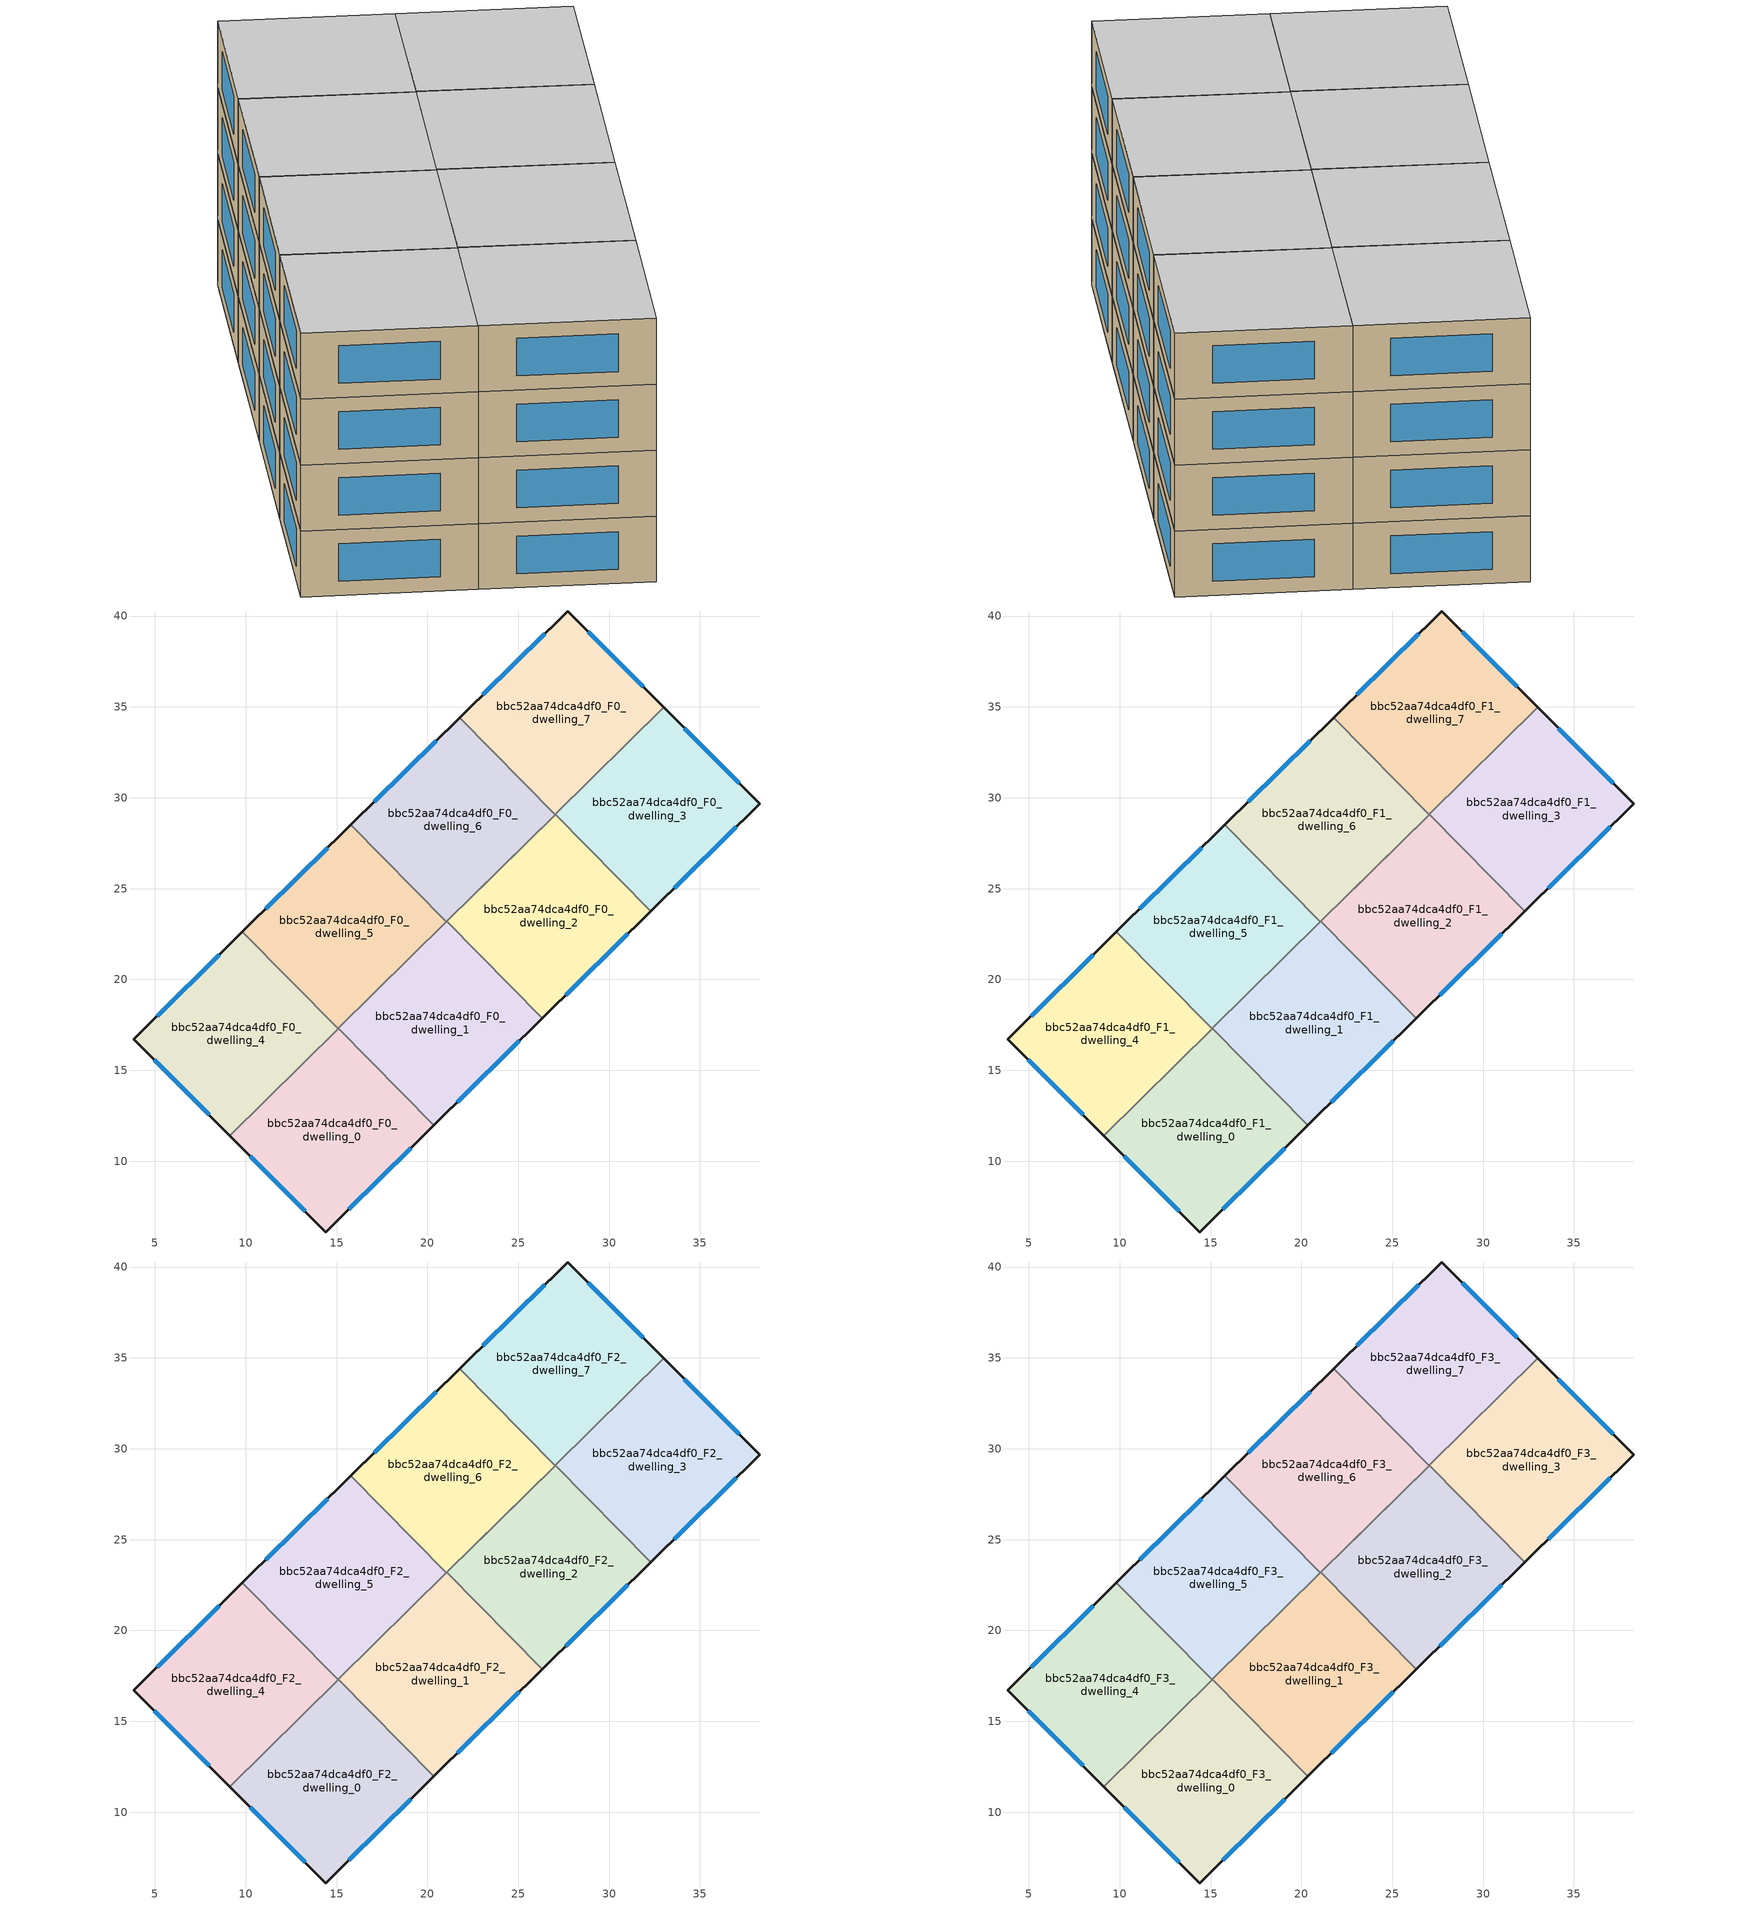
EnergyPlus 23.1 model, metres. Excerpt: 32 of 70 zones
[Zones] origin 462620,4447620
bbc52aa74dca4df0_F0_dwelling_0
 floor ground (EU_floor_Construction): 15.11,17.31 20.36,11.99 14.4,6.1 9.12,11.41 z0
 wall outside (EU_wall_Construction): 9.12,11.41 14.4,6.1 20.36,11.99 z0:3
 wall to bbc52aa74dca4df0_F0_dwelling_1 (EU_wall_Construction): 20.36,11.99 15.11,17.31 z0:3
 wall to bbc52aa74dca4df0_F0_dwelling_4 (EU_wall_Construction): 15.08,17.29 9.12,11.41 z0:3
 wall to bbc52aa74dca4df0_F0_dwelling_5 (EU_wall_Construction): 15.11,17.31 15.08,17.29 z0:3
 window (EU_Window_Construction): 15.68,7.36 19.09,10.73 / 10.26,10.27 13.27,7.24 z0.64:2.36
bbc52aa74dca4df0_F0_dwelling_1
 floor ground (EU_floor_Construction): 21.08,23.21 26.33,17.88 20.36,11.99 15.11,17.31 z0
 wall outside (EU_wall_Construction): 20.36,11.99 26.33,17.88 z0:3
 wall to bbc52aa74dca4df0_F0_dwelling_2 (EU_wall_Construction): 26.33,17.88 21.08,23.21 z0:3
 wall to bbc52aa74dca4df0_F0_dwelling_5 (EU_wall_Construction): 21.05,23.18 15.11,17.31 z0:3
 wall to bbc52aa74dca4df0_F0_dwelling_6 (EU_wall_Construction): 21.08,23.21 21.05,23.18 z0:3
 window (EU_Window_Construction): 21.64,13.25 25.06,16.61 z0.64:2.36
bbc52aa74dca4df0_F0_dwelling_2
 floor ground (EU_floor_Construction): 27.05,29.1 32.31,23.77 26.33,17.88 21.08,23.21 z0
 wall outside (EU_wall_Construction): 26.33,17.88 32.31,23.77 z0:3
 wall to bbc52aa74dca4df0_F0_dwelling_3 (EU_wall_Construction): 32.31,23.77 27.05,29.1 z0:3
 wall to bbc52aa74dca4df0_F0_dwelling_6 (EU_wall_Construction): 27.03,29.07 21.08,23.21 z0:3
 wall to bbc52aa74dca4df0_F0_dwelling_7 (EU_wall_Construction): 27.05,29.1 27.03,29.07 z0:3
 window (EU_Window_Construction): 27.61,19.14 31.03,22.51 z0.64:2.36
bbc52aa74dca4df0_F0_dwelling_3
 floor ground (EU_floor_Construction): 33.01,34.98 38.29,29.67 32.31,23.77 27.05,29.1 z0
 wall outside (EU_wall_Construction): 32.31,23.77 38.29,29.67 33.01,34.98 z0:3
 wall to bbc52aa74dca4df0_F0_dwelling_7 (EU_wall_Construction): 33.01,34.98 27.05,29.1 z0:3
 window (EU_Window_Construction): 37.16,30.81 34.14,33.84 / 33.59,25.03 37.01,28.41 z0.64:2.36
bbc52aa74dca4df0_F0_dwelling_4
 floor ground (EU_floor_Construction): 9.83,22.62 15.08,17.29 9.12,11.41 3.84,16.72 z0
 wall outside (EU_wall_Construction): 9.83,22.62 3.84,16.72 9.12,11.41 z0:3
 wall to bbc52aa74dca4df0_F0_dwelling_5 (EU_wall_Construction): 15.08,17.29 9.83,22.62 z0:3
 window (EU_Window_Construction): 4.98,15.58 7.99,12.55 / 8.54,21.36 5.13,17.99 z0.64:2.36
bbc52aa74dca4df0_F0_dwelling_5
 floor ground (EU_floor_Construction): 15.8,28.51 21.05,23.18 15.08,17.29 9.83,22.62 z0
 wall outside (EU_wall_Construction): 15.8,28.51 9.83,22.62 z0:3
 wall to bbc52aa74dca4df0_F0_dwelling_6 (EU_wall_Construction): 21.05,23.18 15.8,28.51 z0:3
 window (EU_Window_Construction): 14.52,27.25 11.1,23.88 z0.64:2.36
bbc52aa74dca4df0_F0_dwelling_6
 floor ground (EU_floor_Construction): 21.77,34.4 27.03,29.07 21.05,23.18 15.8,28.51 z0
 wall outside (EU_wall_Construction): 21.77,34.4 15.8,28.51 z0:3
 wall to bbc52aa74dca4df0_F0_dwelling_7 (EU_wall_Construction): 27.03,29.07 21.77,34.4 z0:3
 window (EU_Window_Construction): 20.49,33.14 17.08,29.77 z0.64:2.36
bbc52aa74dca4df0_F0_dwelling_7
 floor ground (EU_floor_Construction): 27.73,40.28 33.01,34.98 27.03,29.07 21.77,34.4 z0
 wall outside (EU_wall_Construction): 33.01,34.98 27.73,40.28 21.77,34.4 z0:3
 wall adiabatic (EU_wall_Construction): 22.07,24.18 27.02,29.07 / 22.07,24.18 27.03,29.07 z0:3
 window (EU_Window_Construction): 26.46,39.02 23.05,35.66 / 31.88,36.11 28.86,39.14 z0.64:2.36
bbc52aa74dca4df0_F1_dwelling_0
 floor to bbc52aa74dca4df0_F0_dwelling_0 (EU_floor_Construction): 15.11,17.31 20.36,11.99 14.4,6.1 9.12,11.41 z3
 wall outside (EU_wall_Construction): 9.12,11.41 14.4,6.1 20.36,11.99 z3:6
 wall to bbc52aa74dca4df0_F1_dwelling_1 (EU_wall_Construction): 20.36,11.99 15.11,17.31 z3:6
 wall to bbc52aa74dca4df0_F1_dwelling_4 (EU_wall_Construction): 15.08,17.29 9.12,11.41 z3:6
 wall to bbc52aa74dca4df0_F1_dwelling_5 (EU_wall_Construction): 15.11,17.31 15.08,17.29 z3:6
 window (EU_Window_Construction): 15.68,7.36 19.09,10.73 / 10.26,10.27 13.27,7.24 z3.64:5.36
bbc52aa74dca4df0_F1_dwelling_1
 floor to bbc52aa74dca4df0_F0_dwelling_1 (EU_floor_Construction): 21.08,23.21 26.33,17.88 20.36,11.99 15.11,17.31 z3
 wall outside (EU_wall_Construction): 20.36,11.99 26.33,17.88 z3:6
 wall to bbc52aa74dca4df0_F1_dwelling_2 (EU_wall_Construction): 26.33,17.88 21.08,23.21 z3:6
 wall to bbc52aa74dca4df0_F1_dwelling_5 (EU_wall_Construction): 21.05,23.18 15.11,17.31 z3:6
 wall to bbc52aa74dca4df0_F1_dwelling_6 (EU_wall_Construction): 21.08,23.21 21.05,23.18 z3:6
 window (EU_Window_Construction): 21.64,13.25 25.06,16.61 z3.64:5.36
bbc52aa74dca4df0_F1_dwelling_2
 floor to bbc52aa74dca4df0_F0_dwelling_2 (EU_floor_Construction): 27.05,29.1 32.31,23.77 26.33,17.88 21.08,23.21 z3
 wall outside (EU_wall_Construction): 26.33,17.88 32.31,23.77 z3:6
 wall to bbc52aa74dca4df0_F1_dwelling_3 (EU_wall_Construction): 32.31,23.77 27.05,29.1 z3:6
 wall to bbc52aa74dca4df0_F1_dwelling_6 (EU_wall_Construction): 27.03,29.07 21.08,23.21 z3:6
 wall to bbc52aa74dca4df0_F1_dwelling_7 (EU_wall_Construction): 27.05,29.1 27.03,29.07 z3:6
 window (EU_Window_Construction): 27.61,19.14 31.03,22.51 z3.64:5.36
bbc52aa74dca4df0_F1_dwelling_3
 floor to bbc52aa74dca4df0_F0_dwelling_3 (EU_floor_Construction): 33.01,34.98 38.29,29.67 32.31,23.77 27.05,29.1 z3
 wall outside (EU_wall_Construction): 32.31,23.77 38.29,29.67 33.01,34.98 z3:6
 wall to bbc52aa74dca4df0_F1_dwelling_7 (EU_wall_Construction): 33.01,34.98 27.05,29.1 z3:6
 window (EU_Window_Construction): 37.16,30.81 34.14,33.84 / 33.59,25.03 37.01,28.41 z3.64:5.36
bbc52aa74dca4df0_F1_dwelling_4
 floor to bbc52aa74dca4df0_F0_dwelling_4 (EU_floor_Construction): 9.83,22.62 15.08,17.29 9.12,11.41 3.84,16.72 z3
 wall outside (EU_wall_Construction): 9.83,22.62 3.84,16.72 9.12,11.41 z3:6
 wall to bbc52aa74dca4df0_F1_dwelling_5 (EU_wall_Construction): 15.08,17.29 9.83,22.62 z3:6
 window (EU_Window_Construction): 4.98,15.58 7.99,12.55 / 8.54,21.36 5.13,17.99 z3.64:5.36
bbc52aa74dca4df0_F1_dwelling_5
 floor to bbc52aa74dca4df0_F0_dwelling_5 (EU_floor_Construction): 15.8,28.51 21.05,23.18 15.08,17.29 9.83,22.62 z3
 wall outside (EU_wall_Construction): 15.8,28.51 9.83,22.62 z3:6
 wall to bbc52aa74dca4df0_F1_dwelling_6 (EU_wall_Construction): 21.05,23.18 15.8,28.51 z3:6
 window (EU_Window_Construction): 14.52,27.25 11.1,23.88 z3.64:5.36
bbc52aa74dca4df0_F1_dwelling_6
 floor to bbc52aa74dca4df0_F0_dwelling_6 (EU_floor_Construction): 21.77,34.4 27.03,29.07 21.05,23.18 15.8,28.51 z3
 wall outside (EU_wall_Construction): 21.77,34.4 15.8,28.51 z3:6
 wall to bbc52aa74dca4df0_F1_dwelling_7 (EU_wall_Construction): 27.03,29.07 21.77,34.4 z3:6
 window (EU_Window_Construction): 20.49,33.14 17.08,29.77 z3.64:5.36
bbc52aa74dca4df0_F1_dwelling_7
 floor to bbc52aa74dca4df0_F0_dwelling_7 (EU_floor_Construction): 27.73,40.28 33.01,34.98 27.03,29.07 21.77,34.4 z3
 wall outside (EU_wall_Construction): 33.01,34.98 27.73,40.28 21.77,34.4 z3:6
 wall adiabatic (EU_wall_Construction): 22.07,24.18 27.02,29.07 / 22.07,24.18 27.03,29.07 z3:6
 window (EU_Window_Construction): 26.46,39.02 23.05,35.66 / 31.88,36.11 28.86,39.14 z3.64:5.36
bbc52aa74dca4df0_F2_dwelling_0
 floor to bbc52aa74dca4df0_F1_dwelling_0 (EU_floor_Construction): 15.11,17.31 20.36,11.99 14.4,6.1 9.12,11.41 z6
 wall outside (EU_wall_Construction): 9.12,11.41 14.4,6.1 20.36,11.99 z6:9
 wall to bbc52aa74dca4df0_F2_dwelling_1 (EU_wall_Construction): 20.36,11.99 15.11,17.31 z6:9
 wall to bbc52aa74dca4df0_F2_dwelling_4 (EU_wall_Construction): 15.08,17.29 9.12,11.41 z6:9
 wall to bbc52aa74dca4df0_F2_dwelling_5 (EU_wall_Construction): 15.11,17.31 15.08,17.29 z6:9
 window (EU_Window_Construction): 15.68,7.36 19.09,10.73 / 10.26,10.27 13.27,7.24 z6.64:8.36
bbc52aa74dca4df0_F2_dwelling_1
 floor to bbc52aa74dca4df0_F1_dwelling_1 (EU_floor_Construction): 21.08,23.21 26.33,17.88 20.36,11.99 15.11,17.31 z6
 wall outside (EU_wall_Construction): 20.36,11.99 26.33,17.88 z6:9
 wall to bbc52aa74dca4df0_F2_dwelling_2 (EU_wall_Construction): 26.33,17.88 21.08,23.21 z6:9
 wall to bbc52aa74dca4df0_F2_dwelling_5 (EU_wall_Construction): 21.05,23.18 15.11,17.31 z6:9
 wall to bbc52aa74dca4df0_F2_dwelling_6 (EU_wall_Construction): 21.08,23.21 21.05,23.18 z6:9
 window (EU_Window_Construction): 21.64,13.25 25.06,16.61 z6.64:8.36
bbc52aa74dca4df0_F2_dwelling_2
 floor to bbc52aa74dca4df0_F1_dwelling_2 (EU_floor_Construction): 27.05,29.1 32.31,23.77 26.33,17.88 21.08,23.21 z6
 wall outside (EU_wall_Construction): 26.33,17.88 32.31,23.77 z6:9
 wall to bbc52aa74dca4df0_F2_dwelling_3 (EU_wall_Construction): 32.31,23.77 27.05,29.1 z6:9
 wall to bbc52aa74dca4df0_F2_dwelling_6 (EU_wall_Construction): 27.03,29.07 21.08,23.21 z6:9
 wall to bbc52aa74dca4df0_F2_dwelling_7 (EU_wall_Construction): 27.05,29.1 27.03,29.07 z6:9
 window (EU_Window_Construction): 27.61,19.14 31.03,22.51 z6.64:8.36
bbc52aa74dca4df0_F2_dwelling_3
 floor to bbc52aa74dca4df0_F1_dwelling_3 (EU_floor_Construction): 33.01,34.98 38.29,29.67 32.31,23.77 27.05,29.1 z6
 wall outside (EU_wall_Construction): 32.31,23.77 38.29,29.67 33.01,34.98 z6:9
 wall to bbc52aa74dca4df0_F2_dwelling_7 (EU_wall_Construction): 33.01,34.98 27.05,29.1 z6:9
 window (EU_Window_Construction): 37.16,30.81 34.14,33.84 / 33.59,25.03 37.01,28.41 z6.64:8.36
bbc52aa74dca4df0_F2_dwelling_4
 floor to bbc52aa74dca4df0_F1_dwelling_4 (EU_floor_Construction): 9.83,22.62 15.08,17.29 9.12,11.41 3.84,16.72 z6
 wall outside (EU_wall_Construction): 9.83,22.62 3.84,16.72 9.12,11.41 z6:9
 wall to bbc52aa74dca4df0_F2_dwelling_5 (EU_wall_Construction): 15.08,17.29 9.83,22.62 z6:9
 window (EU_Window_Construction): 4.98,15.58 7.99,12.55 / 8.54,21.36 5.13,17.99 z6.64:8.36
bbc52aa74dca4df0_F2_dwelling_5
 floor to bbc52aa74dca4df0_F1_dwelling_5 (EU_floor_Construction): 15.8,28.51 21.05,23.18 15.08,17.29 9.83,22.62 z6
 wall outside (EU_wall_Construction): 15.8,28.51 9.83,22.62 z6:9
 wall to bbc52aa74dca4df0_F2_dwelling_6 (EU_wall_Construction): 21.05,23.18 15.8,28.51 z6:9
 window (EU_Window_Construction): 14.52,27.25 11.1,23.88 z6.64:8.36
bbc52aa74dca4df0_F2_dwelling_6
 floor to bbc52aa74dca4df0_F1_dwelling_6 (EU_floor_Construction): 21.77,34.4 27.03,29.07 21.05,23.18 15.8,28.51 z6
 wall outside (EU_wall_Construction): 21.77,34.4 15.8,28.51 z6:9
 wall to bbc52aa74dca4df0_F2_dwelling_7 (EU_wall_Construction): 27.03,29.07 21.77,34.4 z6:9
 window (EU_Window_Construction): 20.49,33.14 17.08,29.77 z6.64:8.36
bbc52aa74dca4df0_F2_dwelling_7
 floor to bbc52aa74dca4df0_F1_dwelling_7 (EU_floor_Construction): 27.73,40.28 33.01,34.98 27.03,29.07 21.77,34.4 z6
 wall outside (EU_wall_Construction): 33.01,34.98 27.73,40.28 21.77,34.4 z6:9
 wall adiabatic (EU_wall_Construction): 22.07,24.18 27.02,29.07 / 22.07,24.18 27.03,29.07 z6:9
 window (EU_Window_Construction): 26.46,39.02 23.05,35.66 / 31.88,36.11 28.86,39.14 z6.64:8.36
bbc52aa74dca4df0_F3_dwelling_0
 floor to bbc52aa74dca4df0_F2_dwelling_0 (EU_floor_Construction): 15.11,17.31 20.36,11.99 14.4,6.1 9.12,11.41 z9
 wall outside (EU_wall_Construction): 9.12,11.41 14.4,6.1 20.36,11.99 z9:12
 wall to bbc52aa74dca4df0_F3_dwelling_1 (EU_wall_Construction): 20.36,11.99 15.11,17.31 z9:12
 wall to bbc52aa74dca4df0_F3_dwelling_4 (EU_wall_Construction): 15.08,17.29 9.12,11.41 z9:12
 wall to bbc52aa74dca4df0_F3_dwelling_5 (EU_wall_Construction): 15.11,17.31 15.08,17.29 z9:12
 window (EU_Window_Construction): 15.68,7.36 19.09,10.73 / 10.26,10.27 13.27,7.24 z9.64:11.36
 ceiling to bbc52aa74dca4df0_F4_dwelling_0 (EU_floor_Construction): 20.36,11.99 15.11,17.31 9.12,11.41 14.4,6.1 z12
bbc52aa74dca4df0_F3_dwelling_1
 floor to bbc52aa74dca4df0_F2_dwelling_1 (EU_floor_Construction): 21.08,23.21 26.33,17.88 20.36,11.99 15.11,17.31 z9
 wall outside (EU_wall_Construction): 20.36,11.99 26.33,17.88 z9:12
 wall to bbc52aa74dca4df0_F3_dwelling_2 (EU_wall_Construction): 26.33,17.88 21.08,23.21 z9:12
 wall to bbc52aa74dca4df0_F3_dwelling_5 (EU_wall_Construction): 21.05,23.18 15.11,17.31 z9:12
 wall to bbc52aa74dca4df0_F3_dwelling_6 (EU_wall_Construction): 21.08,23.21 21.05,23.18 z9:12
 window (EU_Window_Construction): 21.64,13.25 25.06,16.61 z9.64:11.36
 ceiling to bbc52aa74dca4df0_F4_dwelling_1 (EU_floor_Construction): 26.33,17.88 21.08,23.21 15.11,17.31 20.36,11.99 z12
bbc52aa74dca4df0_F3_dwelling_2
 floor to bbc52aa74dca4df0_F2_dwelling_2 (EU_floor_Construction): 27.05,29.1 32.31,23.77 26.33,17.88 21.08,23.21 z9
 wall outside (EU_wall_Construction): 26.33,17.88 32.31,23.77 z9:12
 wall to bbc52aa74dca4df0_F3_dwelling_3 (EU_wall_Construction): 32.31,23.77 27.05,29.1 z9:12
 wall to bbc52aa74dca4df0_F3_dwelling_6 (EU_wall_Construction): 27.03,29.07 21.08,23.21 z9:12
 wall to bbc52aa74dca4df0_F3_dwelling_7 (EU_wall_Construction): 27.05,29.1 27.03,29.07 z9:12
 window (EU_Window_Construction): 27.61,19.14 31.03,22.51 z9.64:11.36
 ceiling to bbc52aa74dca4df0_F4_dwelling_2 (EU_floor_Construction): 32.31,23.77 27.05,29.1 21.08,23.21 26.33,17.88 z12
bbc52aa74dca4df0_F3_dwelling_3
 floor to bbc52aa74dca4df0_F2_dwelling_3 (EU_floor_Construction): 33.01,34.98 38.29,29.67 32.31,23.77 27.05,29.1 z9
 wall outside (EU_wall_Construction): 32.31,23.77 38.29,29.67 33.01,34.98 z9:12
 wall to bbc52aa74dca4df0_F3_dwelling_7 (EU_wall_Construction): 33.01,34.98 27.05,29.1 z9:12
 window (EU_Window_Construction): 37.16,30.81 34.14,33.84 / 33.59,25.03 37.01,28.41 z9.64:11.36
 ceiling to bbc52aa74dca4df0_F4_dwelling_3 (EU_floor_Construction): 38.29,29.67 33.01,34.98 27.05,29.1 32.31,23.77 z12
bbc52aa74dca4df0_F3_dwelling_4
 floor to bbc52aa74dca4df0_F2_dwelling_4 (EU_floor_Construction): 9.83,22.62 15.08,17.29 9.12,11.41 3.84,16.72 z9
 wall outside (EU_wall_Construction): 9.83,22.62 3.84,16.72 9.12,11.41 z9:12
 wall to bbc52aa74dca4df0_F3_dwelling_5 (EU_wall_Construction): 15.08,17.29 9.83,22.62 z9:12
 window (EU_Window_Construction): 4.98,15.58 7.99,12.55 / 8.54,21.36 5.13,17.99 z9.64:11.36
 ceiling to bbc52aa74dca4df0_F4_dwelling_4 (EU_floor_Construction): 15.08,17.29 9.83,22.62 3.84,16.72 9.12,11.41 z12
bbc52aa74dca4df0_F3_dwelling_5
 floor to bbc52aa74dca4df0_F2_dwelling_5 (EU_floor_Construction): 15.8,28.51 21.05,23.18 15.08,17.29 9.83,22.62 z9
 wall outside (EU_wall_Construction): 15.8,28.51 9.83,22.62 z9:12
 wall to bbc52aa74dca4df0_F3_dwelling_6 (EU_wall_Construction): 21.05,23.18 15.8,28.51 z9:12
 window (EU_Window_Construction): 14.52,27.25 11.1,23.88 z9.64:11.36
 ceiling to bbc52aa74dca4df0_F4_dwelling_5 (EU_floor_Construction): 21.05,23.18 15.8,28.51 9.83,22.62 15.08,17.29 z12
bbc52aa74dca4df0_F3_dwelling_6
 floor to bbc52aa74dca4df0_F2_dwelling_6 (EU_floor_Construction): 21.77,34.4 27.03,29.07 21.05,23.18 15.8,28.51 z9
 wall outside (EU_wall_Construction): 21.77,34.4 15.8,28.51 z9:12
 wall to bbc52aa74dca4df0_F3_dwelling_7 (EU_wall_Construction): 27.03,29.07 21.77,34.4 z9:12
 window (EU_Window_Construction): 20.49,33.14 17.08,29.77 z9.64:11.36
 ceiling to bbc52aa74dca4df0_F4_dwelling_6 (EU_floor_Construction): 27.03,29.07 21.77,34.4 15.8,28.51 21.05,23.18 z12
bbc52aa74dca4df0_F3_dwelling_7
 floor to bbc52aa74dca4df0_F2_dwelling_7 (EU_floor_Construction): 27.73,40.28 33.01,34.98 27.03,29.07 21.77,34.4 z9
 wall outside (EU_wall_Construction): 33.01,34.98 27.73,40.28 21.77,34.4 z9:12
 wall adiabatic (EU_wall_Construction): 22.07,24.18 27.02,29.07 / 22.07,24.18 27.03,29.07 z9:12
 window (EU_Window_Construction): 26.46,39.02 23.05,35.66 / 31.88,36.11 28.86,39.14 z9.64:11.36
 ceiling to bbc52aa74dca4df0_F4_dwelling_7 (EU_floor_Construction): 33.01,34.98 27.73,40.28 21.77,34.4 27.03,29.07 z12
[Building]
EU S2 Campaign: North Axis=0; Terrain=City; Solar Distribution=FullExterior
[Site:Location]
Yerevan-Zvartnots.Intl.AP: Latitude=40.15; Longitude=44.383; Time Zone=4; Elevation=854
[SizingPeriod:WeatherFileDays]
AnnualSizingPeriod: Begin Month=1; Begin Day of Month=1; End Month=12; End Day of Month=31; Day of Week for Start Day=Monday; Use Weather File Daylight Saving Period=No; Use Weather File Rain and Snow Indicators=No
[MATERIAL]
EU_InternalMass_Material: Roughness=MediumRough; Thickness=0.1; Conductivity=1; Density=1800; Specific Heat=900; Thermal Absorptance=0.9; Solar Absorptance=0.7; Visible Absorptance=0.7
[MATERIAL:NOMASS] Roughness=MediumRough; Thermal Absorptance=0.9; Solar Absorptance=0.7; Visible Absorptance=0.7
Name | Thermal Resistance
EU_wall_NoMass | 1.05043
EU_floor_NoMass | 0.478065
[WINDOWMATERIAL:SIMPLEGLAZINGSYSTEM]
EU_Window_SimpleGlazing: UFactor=2.5566; Solar Heat Gain Coefficient=0.75; Visible Transmittance=0.75
[CONSTRUCTION]
EU_wall_Construction: EU_wall_NoMass
EU_floor_Construction: EU_floor_NoMass
EU_Window_Construction: EU_Window_SimpleGlazing
EU_InternalMass_Construction: EU_InternalMass_Material
[ZONE] Type=1; Multiplier=1; Ceiling Height=autocalculate; Floor Area=autocalculate; Part of Total Floor Area=Yes
Name | Volume
bbc52aa74dca4df0_F0_dwelling_0; bbc52aa74dca4df0_F1_dwelling_0; bbc52aa74dca4df0_F2_dwelling_0; bbc52aa74dca4df0_F3_dwelling_0 | 188.36
bbc52aa74dca4df0_F0_dwelling_1; bbc52aa74dca4df0_F1_dwelling_1; bbc52aa74dca4df0_F2_dwelling_1; bbc52aa74dca4df0_F3_dwelling_1 | 188.362
bbc52aa74dca4df0_F0_dwelling_2; bbc52aa74dca4df0_F1_dwelling_2; bbc52aa74dca4df0_F2_dwelling_2; bbc52aa74dca4df0_F3_dwelling_2 | 188.345
bbc52aa74dca4df0_F0_dwelling_3; bbc52aa74dca4df0_F1_dwelling_3; bbc52aa74dca4df0_F2_dwelling_3; bbc52aa74dca4df0_F3_dwelling_3; bbc52aa74dca4df0_F0_dwelling_6; bbc52aa74dca4df0_F1_dwelling_6; bbc52aa74dca4df0_F2_dwelling_6; bbc52aa74dca4df0_F3_dwelling_6 | 188.342
bbc52aa74dca4df0_F0_dwelling_4; bbc52aa74dca4df0_F1_dwelling_4; bbc52aa74dca4df0_F2_dwelling_4; bbc52aa74dca4df0_F3_dwelling_4 | 188.337
bbc52aa74dca4df0_F0_dwelling_5; bbc52aa74dca4df0_F1_dwelling_5; bbc52aa74dca4df0_F2_dwelling_5; bbc52aa74dca4df0_F3_dwelling_5 | 188.333
bbc52aa74dca4df0_F0_dwelling_7; bbc52aa74dca4df0_F1_dwelling_7; bbc52aa74dca4df0_F2_dwelling_7; bbc52aa74dca4df0_F3_dwelling_7 | 188.347
[INTERNALMASS] Construction=EU_InternalMass_Construction
Name | Zone or ZoneList | Surface Area
bbc52aa74dca4df0_F0_dwelling_0_EU_InternalMass | bbc52aa74dca4df0_F0_dwelling_0 | 62.7867
bbc52aa74dca4df0_F0_dwelling_1_EU_InternalMass | bbc52aa74dca4df0_F0_dwelling_1 | 62.7874
bbc52aa74dca4df0_F0_dwelling_2_EU_InternalMass | bbc52aa74dca4df0_F0_dwelling_2 | 62.7816
bbc52aa74dca4df0_F0_dwelling_3_EU_InternalMass | bbc52aa74dca4df0_F0_dwelling_3 | 62.7806
bbc52aa74dca4df0_F0_dwelling_4_EU_InternalMass | bbc52aa74dca4df0_F0_dwelling_4 | 62.779
bbc52aa74dca4df0_F0_dwelling_5_EU_InternalMass | bbc52aa74dca4df0_F0_dwelling_5 | 62.7776
bbc52aa74dca4df0_F0_dwelling_6_EU_InternalMass | bbc52aa74dca4df0_F0_dwelling_6 | 62.7809
bbc52aa74dca4df0_F0_dwelling_7_EU_InternalMass | bbc52aa74dca4df0_F0_dwelling_7 | 62.7878
bbc52aa74dca4df0_F1_dwelling_0_EU_InternalMass | bbc52aa74dca4df0_F1_dwelling_0 | 62.7867
bbc52aa74dca4df0_F1_dwelling_1_EU_InternalMass | bbc52aa74dca4df0_F1_dwelling_1 | 62.7874
bbc52aa74dca4df0_F1_dwelling_2_EU_InternalMass | bbc52aa74dca4df0_F1_dwelling_2 | 62.7816
bbc52aa74dca4df0_F1_dwelling_3_EU_InternalMass | bbc52aa74dca4df0_F1_dwelling_3 | 62.7806
bbc52aa74dca4df0_F1_dwelling_4_EU_InternalMass | bbc52aa74dca4df0_F1_dwelling_4 | 62.779
bbc52aa74dca4df0_F1_dwelling_5_EU_InternalMass | bbc52aa74dca4df0_F1_dwelling_5 | 62.7776
bbc52aa74dca4df0_F1_dwelling_6_EU_InternalMass | bbc52aa74dca4df0_F1_dwelling_6 | 62.7809
bbc52aa74dca4df0_F1_dwelling_7_EU_InternalMass | bbc52aa74dca4df0_F1_dwelling_7 | 62.7878
bbc52aa74dca4df0_F2_dwelling_0_EU_InternalMass | bbc52aa74dca4df0_F2_dwelling_0 | 62.7867
bbc52aa74dca4df0_F2_dwelling_1_EU_InternalMass | bbc52aa74dca4df0_F2_dwelling_1 | 62.7874
bbc52aa74dca4df0_F2_dwelling_2_EU_InternalMass | bbc52aa74dca4df0_F2_dwelling_2 | 62.7816
bbc52aa74dca4df0_F2_dwelling_3_EU_InternalMass | bbc52aa74dca4df0_F2_dwelling_3 | 62.7806
bbc52aa74dca4df0_F2_dwelling_4_EU_InternalMass | bbc52aa74dca4df0_F2_dwelling_4 | 62.779
bbc52aa74dca4df0_F2_dwelling_5_EU_InternalMass | bbc52aa74dca4df0_F2_dwelling_5 | 62.7776
bbc52aa74dca4df0_F2_dwelling_6_EU_InternalMass | bbc52aa74dca4df0_F2_dwelling_6 | 62.7809
bbc52aa74dca4df0_F2_dwelling_7_EU_InternalMass | bbc52aa74dca4df0_F2_dwelling_7 | 62.7878
bbc52aa74dca4df0_F3_dwelling_0_EU_InternalMass | bbc52aa74dca4df0_F3_dwelling_0 | 62.7867
bbc52aa74dca4df0_F3_dwelling_1_EU_InternalMass | bbc52aa74dca4df0_F3_dwelling_1 | 62.7874
bbc52aa74dca4df0_F3_dwelling_2_EU_InternalMass | bbc52aa74dca4df0_F3_dwelling_2 | 62.7816
bbc52aa74dca4df0_F3_dwelling_3_EU_InternalMass | bbc52aa74dca4df0_F3_dwelling_3 | 62.7806
bbc52aa74dca4df0_F3_dwelling_4_EU_InternalMass | bbc52aa74dca4df0_F3_dwelling_4 | 62.779
bbc52aa74dca4df0_F3_dwelling_5_EU_InternalMass | bbc52aa74dca4df0_F3_dwelling_5 | 62.7776
bbc52aa74dca4df0_F3_dwelling_6_EU_InternalMass | bbc52aa74dca4df0_F3_dwelling_6 | 62.7809
bbc52aa74dca4df0_F3_dwelling_7_EU_InternalMass | bbc52aa74dca4df0_F3_dwelling_7 | 62.7878
[OTHEREQUIPMENT] Fuel Type=Electricity; Design Level Calculation Method=Watts/Area; Power per Zone Floor Area=1; Fraction Latent=0; Fraction Radiant=0; Fraction Lost=0; Carbon Dioxide Generation Rate=0; EndUse Subcategory=EU_Step8_InternalGains
Name | Zone or ZoneList or Space or SpaceList | Schedule
EU_Step8_InternalGain_bbc52aa74dca4df0_F0_dwelling_0_f000 | bbc52aa74dca4df0_F0_dwelling_0 | EU_Step8_GainSchedule_bbc52aa74dca4df0_F0_dwelling_0_f000
EU_Step8_InternalGain_bbc52aa74dca4df0_F0_dwelling_1_f000 | bbc52aa74dca4df0_F0_dwelling_1 | EU_Step8_GainSchedule_bbc52aa74dca4df0_F0_dwelling_1_f000
EU_Step8_InternalGain_bbc52aa74dca4df0_F0_dwelling_2_f000 | bbc52aa74dca4df0_F0_dwelling_2 | EU_Step8_GainSchedule_bbc52aa74dca4df0_F0_dwelling_2_f000
EU_Step8_InternalGain_bbc52aa74dca4df0_F0_dwelling_3_f000 | bbc52aa74dca4df0_F0_dwelling_3 | EU_Step8_GainSchedule_bbc52aa74dca4df0_F0_dwelling_3_f000
EU_Step8_InternalGain_bbc52aa74dca4df0_F0_dwelling_4_f000 | bbc52aa74dca4df0_F0_dwelling_4 | EU_Step8_GainSchedule_bbc52aa74dca4df0_F0_dwelling_4_f000
EU_Step8_InternalGain_bbc52aa74dca4df0_F0_dwelling_5_f000 | bbc52aa74dca4df0_F0_dwelling_5 | EU_Step8_GainSchedule_bbc52aa74dca4df0_F0_dwelling_5_f000
EU_Step8_InternalGain_bbc52aa74dca4df0_F0_dwelling_6_f000 | bbc52aa74dca4df0_F0_dwelling_6 | EU_Step8_GainSchedule_bbc52aa74dca4df0_F0_dwelling_6_f000
EU_Step8_InternalGain_bbc52aa74dca4df0_F0_dwelling_7_f000 | bbc52aa74dca4df0_F0_dwelling_7 | EU_Step8_GainSchedule_bbc52aa74dca4df0_F0_dwelling_7_f000
EU_Step8_InternalGain_bbc52aa74dca4df0_F1_dwelling_0_f000 | bbc52aa74dca4df0_F1_dwelling_0 | EU_Step8_GainSchedule_bbc52aa74dca4df0_F1_dwelling_0_f000
EU_Step8_InternalGain_bbc52aa74dca4df0_F1_dwelling_1_f000 | bbc52aa74dca4df0_F1_dwelling_1 | EU_Step8_GainSchedule_bbc52aa74dca4df0_F1_dwelling_1_f000
EU_Step8_InternalGain_bbc52aa74dca4df0_F1_dwelling_2_f000 | bbc52aa74dca4df0_F1_dwelling_2 | EU_Step8_GainSchedule_bbc52aa74dca4df0_F1_dwelling_2_f000
EU_Step8_InternalGain_bbc52aa74dca4df0_F1_dwelling_3_f000 | bbc52aa74dca4df0_F1_dwelling_3 | EU_Step8_GainSchedule_bbc52aa74dca4df0_F1_dwelling_3_f000
EU_Step8_InternalGain_bbc52aa74dca4df0_F1_dwelling_4_f000 | bbc52aa74dca4df0_F1_dwelling_4 | EU_Step8_GainSchedule_bbc52aa74dca4df0_F1_dwelling_4_f000
EU_Step8_InternalGain_bbc52aa74dca4df0_F1_dwelling_5_f000 | bbc52aa74dca4df0_F1_dwelling_5 | EU_Step8_GainSchedule_bbc52aa74dca4df0_F1_dwelling_5_f000
EU_Step8_InternalGain_bbc52aa74dca4df0_F1_dwelling_6_f000 | bbc52aa74dca4df0_F1_dwelling_6 | EU_Step8_GainSchedule_bbc52aa74dca4df0_F1_dwelling_6_f000
EU_Step8_InternalGain_bbc52aa74dca4df0_F1_dwelling_7_f000 | bbc52aa74dca4df0_F1_dwelling_7 | EU_Step8_GainSchedule_bbc52aa74dca4df0_F1_dwelling_7_f000
EU_Step8_InternalGain_bbc52aa74dca4df0_F2_dwelling_0_f000 | bbc52aa74dca4df0_F2_dwelling_0 | EU_Step8_GainSchedule_bbc52aa74dca4df0_F2_dwelling_0_f000
EU_Step8_InternalGain_bbc52aa74dca4df0_F2_dwelling_1_f000 | bbc52aa74dca4df0_F2_dwelling_1 | EU_Step8_GainSchedule_bbc52aa74dca4df0_F2_dwelling_1_f000
EU_Step8_InternalGain_bbc52aa74dca4df0_F2_dwelling_2_f000 | bbc52aa74dca4df0_F2_dwelling_2 | EU_Step8_GainSchedule_bbc52aa74dca4df0_F2_dwelling_2_f000
EU_Step8_InternalGain_bbc52aa74dca4df0_F2_dwelling_3_f000 | bbc52aa74dca4df0_F2_dwelling_3 | EU_Step8_GainSchedule_bbc52aa74dca4df0_F2_dwelling_3_f000
EU_Step8_InternalGain_bbc52aa74dca4df0_F2_dwelling_4_f000 | bbc52aa74dca4df0_F2_dwelling_4 | EU_Step8_GainSchedule_bbc52aa74dca4df0_F2_dwelling_4_f000
EU_Step8_InternalGain_bbc52aa74dca4df0_F2_dwelling_5_f000 | bbc52aa74dca4df0_F2_dwelling_5 | EU_Step8_GainSchedule_bbc52aa74dca4df0_F2_dwelling_5_f000
EU_Step8_InternalGain_bbc52aa74dca4df0_F2_dwelling_6_f000 | bbc52aa74dca4df0_F2_dwelling_6 | EU_Step8_GainSchedule_bbc52aa74dca4df0_F2_dwelling_6_f000
EU_Step8_InternalGain_bbc52aa74dca4df0_F2_dwelling_7_f000 | bbc52aa74dca4df0_F2_dwelling_7 | EU_Step8_GainSchedule_bbc52aa74dca4df0_F2_dwelling_7_f000
EU_Step8_InternalGain_bbc52aa74dca4df0_F3_dwelling_0_f000 | bbc52aa74dca4df0_F3_dwelling_0 | EU_Step8_GainSchedule_bbc52aa74dca4df0_F3_dwelling_0_f000
EU_Step8_InternalGain_bbc52aa74dca4df0_F3_dwelling_1_f000 | bbc52aa74dca4df0_F3_dwelling_1 | EU_Step8_GainSchedule_bbc52aa74dca4df0_F3_dwelling_1_f000
EU_Step8_InternalGain_bbc52aa74dca4df0_F3_dwelling_2_f000 | bbc52aa74dca4df0_F3_dwelling_2 | EU_Step8_GainSchedule_bbc52aa74dca4df0_F3_dwelling_2_f000
EU_Step8_InternalGain_bbc52aa74dca4df0_F3_dwelling_3_f000 | bbc52aa74dca4df0_F3_dwelling_3 | EU_Step8_GainSchedule_bbc52aa74dca4df0_F3_dwelling_3_f000
EU_Step8_InternalGain_bbc52aa74dca4df0_F3_dwelling_4_f000 | bbc52aa74dca4df0_F3_dwelling_4 | EU_Step8_GainSchedule_bbc52aa74dca4df0_F3_dwelling_4_f000
EU_Step8_InternalGain_bbc52aa74dca4df0_F3_dwelling_5_f000 | bbc52aa74dca4df0_F3_dwelling_5 | EU_Step8_GainSchedule_bbc52aa74dca4df0_F3_dwelling_5_f000
EU_Step8_InternalGain_bbc52aa74dca4df0_F3_dwelling_6_f000 | bbc52aa74dca4df0_F3_dwelling_6 | EU_Step8_GainSchedule_bbc52aa74dca4df0_F3_dwelling_6_f000
EU_Step8_InternalGain_bbc52aa74dca4df0_F3_dwelling_7_f000 | bbc52aa74dca4df0_F3_dwelling_7 | EU_Step8_GainSchedule_bbc52aa74dca4df0_F3_dwelling_7_f000
[ZONEVENTILATION:DESIGNFLOWRATE] Schedule=EU_AlwaysOn; Design Flow Rate Calculation Method=AirChanges/Hour; Air Changes per Hour=0.557805; Ventilation Type=Natural; Fan Pressure Rise=0; Fan Total Efficiency=1; Constant Term Coefficient=1; Temperature Term Coefficient=0; Velocity Term Coefficient=0; Velocity Squared Term Coefficient=0; Minimum Indoor Temperature=-100; Maximum Indoor Temperature=100; Delta Temperature=-100; Minimum Outdoor Temperature=-100; Maximum Outdoor Temperature=100; Maximum Wind Speed=40
Name | Zone or ZoneList or Space or SpaceList
EU_ConstantAir_bbc52aa74dca4df0_F0_dwelling_0 | bbc52aa74dca4df0_F0_dwelling_0
EU_ConstantAir_bbc52aa74dca4df0_F0_dwelling_1 | bbc52aa74dca4df0_F0_dwelling_1
EU_ConstantAir_bbc52aa74dca4df0_F0_dwelling_2 | bbc52aa74dca4df0_F0_dwelling_2
EU_ConstantAir_bbc52aa74dca4df0_F0_dwelling_3 | bbc52aa74dca4df0_F0_dwelling_3
EU_ConstantAir_bbc52aa74dca4df0_F0_dwelling_4 | bbc52aa74dca4df0_F0_dwelling_4
EU_ConstantAir_bbc52aa74dca4df0_F0_dwelling_5 | bbc52aa74dca4df0_F0_dwelling_5
EU_ConstantAir_bbc52aa74dca4df0_F0_dwelling_6 | bbc52aa74dca4df0_F0_dwelling_6
EU_ConstantAir_bbc52aa74dca4df0_F0_dwelling_7 | bbc52aa74dca4df0_F0_dwelling_7
EU_ConstantAir_bbc52aa74dca4df0_F1_dwelling_0 | bbc52aa74dca4df0_F1_dwelling_0
EU_ConstantAir_bbc52aa74dca4df0_F1_dwelling_1 | bbc52aa74dca4df0_F1_dwelling_1
EU_ConstantAir_bbc52aa74dca4df0_F1_dwelling_2 | bbc52aa74dca4df0_F1_dwelling_2
EU_ConstantAir_bbc52aa74dca4df0_F1_dwelling_3 | bbc52aa74dca4df0_F1_dwelling_3
EU_ConstantAir_bbc52aa74dca4df0_F1_dwelling_4 | bbc52aa74dca4df0_F1_dwelling_4
EU_ConstantAir_bbc52aa74dca4df0_F1_dwelling_5 | bbc52aa74dca4df0_F1_dwelling_5
EU_ConstantAir_bbc52aa74dca4df0_F1_dwelling_6 | bbc52aa74dca4df0_F1_dwelling_6
EU_ConstantAir_bbc52aa74dca4df0_F1_dwelling_7 | bbc52aa74dca4df0_F1_dwelling_7
EU_ConstantAir_bbc52aa74dca4df0_F2_dwelling_0 | bbc52aa74dca4df0_F2_dwelling_0
EU_ConstantAir_bbc52aa74dca4df0_F2_dwelling_1 | bbc52aa74dca4df0_F2_dwelling_1
EU_ConstantAir_bbc52aa74dca4df0_F2_dwelling_2 | bbc52aa74dca4df0_F2_dwelling_2
EU_ConstantAir_bbc52aa74dca4df0_F2_dwelling_3 | bbc52aa74dca4df0_F2_dwelling_3
EU_ConstantAir_bbc52aa74dca4df0_F2_dwelling_4 | bbc52aa74dca4df0_F2_dwelling_4
EU_ConstantAir_bbc52aa74dca4df0_F2_dwelling_5 | bbc52aa74dca4df0_F2_dwelling_5
EU_ConstantAir_bbc52aa74dca4df0_F2_dwelling_6 | bbc52aa74dca4df0_F2_dwelling_6
EU_ConstantAir_bbc52aa74dca4df0_F2_dwelling_7 | bbc52aa74dca4df0_F2_dwelling_7
EU_ConstantAir_bbc52aa74dca4df0_F3_dwelling_0 | bbc52aa74dca4df0_F3_dwelling_0
EU_ConstantAir_bbc52aa74dca4df0_F3_dwelling_1 | bbc52aa74dca4df0_F3_dwelling_1
EU_ConstantAir_bbc52aa74dca4df0_F3_dwelling_2 | bbc52aa74dca4df0_F3_dwelling_2
EU_ConstantAir_bbc52aa74dca4df0_F3_dwelling_3 | bbc52aa74dca4df0_F3_dwelling_3
EU_ConstantAir_bbc52aa74dca4df0_F3_dwelling_4 | bbc52aa74dca4df0_F3_dwelling_4
EU_ConstantAir_bbc52aa74dca4df0_F3_dwelling_5 | bbc52aa74dca4df0_F3_dwelling_5
EU_ConstantAir_bbc52aa74dca4df0_F3_dwelling_6 | bbc52aa74dca4df0_F3_dwelling_6
EU_ConstantAir_bbc52aa74dca4df0_F3_dwelling_7 | bbc52aa74dca4df0_F3_dwelling_7
[HVACTEMPLATE:THERMOSTAT] Constant Heating Setpoint=20; Constant Cooling Setpoint=50
EU_HeatOnly_bbc52aa74dca4df0_F0_dwelling_0; EU_HeatOnly_bbc52aa74dca4df0_F0_dwelling_1; EU_HeatOnly_bbc52aa74dca4df0_F0_dwelling_2; EU_HeatOnly_bbc52aa74dca4df0_F0_dwelling_3; EU_HeatOnly_bbc52aa74dca4df0_F0_dwelling_4; EU_HeatOnly_bbc52aa74dca4df0_F0_dwelling_5; EU_HeatOnly_bbc52aa74dca4df0_F0_dwelling_6; EU_HeatOnly_bbc52aa74dca4df0_F0_dwelling_7; EU_HeatOnly_bbc52aa74dca4df0_F1_dwelling_0; EU_HeatOnly_bbc52aa74dca4df0_F1_dwelling_1; EU_HeatOnly_bbc52aa74dca4df0_F1_dwelling_2; EU_HeatOnly_bbc52aa74dca4df0_F1_dwelling_3; EU_HeatOnly_bbc52aa74dca4df0_F1_dwelling_4; EU_HeatOnly_bbc52aa74dca4df0_F1_dwelling_5; EU_HeatOnly_bbc52aa74dca4df0_F1_dwelling_6; EU_HeatOnly_bbc52aa74dca4df0_F1_dwelling_7; EU_HeatOnly_bbc52aa74dca4df0_F2_dwelling_0; EU_HeatOnly_bbc52aa74dca4df0_F2_dwelling_1; EU_HeatOnly_bbc52aa74dca4df0_F2_dwelling_2; EU_HeatOnly_bbc52aa74dca4df0_F2_dwelling_3; EU_HeatOnly_bbc52aa74dca4df0_F2_dwelling_4; EU_HeatOnly_bbc52aa74dca4df0_F2_dwelling_5; EU_HeatOnly_bbc52aa74dca4df0_F2_dwelling_6; EU_HeatOnly_bbc52aa74dca4df0_F2_dwelling_7; EU_HeatOnly_bbc52aa74dca4df0_F3_dwelling_0; EU_HeatOnly_bbc52aa74dca4df0_F3_dwelling_1; EU_HeatOnly_bbc52aa74dca4df0_F3_dwelling_2; EU_HeatOnly_bbc52aa74dca4df0_F3_dwelling_3; EU_HeatOnly_bbc52aa74dca4df0_F3_dwelling_4; EU_HeatOnly_bbc52aa74dca4df0_F3_dwelling_5; EU_HeatOnly_bbc52aa74dca4df0_F3_dwelling_6; EU_HeatOnly_bbc52aa74dca4df0_F3_dwelling_7
[HVACTEMPLATE:ZONE:IDEALLOADSAIRSYSTEM] System Availability Schedule=EU_AlwaysOn; Maximum Heating Supply Air Temperature=50; Minimum Cooling Supply Air Temperature=13; Maximum Heating Supply Air Humidity Ratio=0.0156; Minimum Cooling Supply Air Humidity Ratio=0.0077; Heating Limit=NoLimit; Cooling Limit=NoLimit; Heating Availability Schedule=EU_AlwaysOn; Cooling Availability Schedule=EU_CoolingOff; Dehumidification Control Type=ConstantSensibleHeatRatio; Cooling Sensible Heat Ratio=0.7; Dehumidification Setpoint=60; Humidification Control Type=None; Humidification Setpoint=30; Outdoor Air Method=None; Outdoor Air Flow Rate per Person=0.00944; Outdoor Air Flow Rate per Zone Floor Area=0; Outdoor Air Flow Rate per Zone=0; Demand Controlled Ventilation Type=None; Outdoor Air Economizer Type=NoEconomizer; Heat Recovery Type=None; Sensible Heat Recovery Effectiveness=0.7; Latent Heat Recovery Effectiveness=0.65
Name | Template Thermostat
bbc52aa74dca4df0_F0_dwelling_0 | EU_HeatOnly_bbc52aa74dca4df0_F0_dwelling_0
bbc52aa74dca4df0_F0_dwelling_1 | EU_HeatOnly_bbc52aa74dca4df0_F0_dwelling_1
bbc52aa74dca4df0_F0_dwelling_2 | EU_HeatOnly_bbc52aa74dca4df0_F0_dwelling_2
bbc52aa74dca4df0_F0_dwelling_3 | EU_HeatOnly_bbc52aa74dca4df0_F0_dwelling_3
bbc52aa74dca4df0_F0_dwelling_4 | EU_HeatOnly_bbc52aa74dca4df0_F0_dwelling_4
bbc52aa74dca4df0_F0_dwelling_5 | EU_HeatOnly_bbc52aa74dca4df0_F0_dwelling_5
bbc52aa74dca4df0_F0_dwelling_6 | EU_HeatOnly_bbc52aa74dca4df0_F0_dwelling_6
bbc52aa74dca4df0_F0_dwelling_7 | EU_HeatOnly_bbc52aa74dca4df0_F0_dwelling_7
bbc52aa74dca4df0_F1_dwelling_0 | EU_HeatOnly_bbc52aa74dca4df0_F1_dwelling_0
bbc52aa74dca4df0_F1_dwelling_1 | EU_HeatOnly_bbc52aa74dca4df0_F1_dwelling_1
bbc52aa74dca4df0_F1_dwelling_2 | EU_HeatOnly_bbc52aa74dca4df0_F1_dwelling_2
bbc52aa74dca4df0_F1_dwelling_3 | EU_HeatOnly_bbc52aa74dca4df0_F1_dwelling_3
bbc52aa74dca4df0_F1_dwelling_4 | EU_HeatOnly_bbc52aa74dca4df0_F1_dwelling_4
bbc52aa74dca4df0_F1_dwelling_5 | EU_HeatOnly_bbc52aa74dca4df0_F1_dwelling_5
bbc52aa74dca4df0_F1_dwelling_6 | EU_HeatOnly_bbc52aa74dca4df0_F1_dwelling_6
bbc52aa74dca4df0_F1_dwelling_7 | EU_HeatOnly_bbc52aa74dca4df0_F1_dwelling_7
bbc52aa74dca4df0_F2_dwelling_0 | EU_HeatOnly_bbc52aa74dca4df0_F2_dwelling_0
bbc52aa74dca4df0_F2_dwelling_1 | EU_HeatOnly_bbc52aa74dca4df0_F2_dwelling_1
bbc52aa74dca4df0_F2_dwelling_2 | EU_HeatOnly_bbc52aa74dca4df0_F2_dwelling_2
bbc52aa74dca4df0_F2_dwelling_3 | EU_HeatOnly_bbc52aa74dca4df0_F2_dwelling_3
bbc52aa74dca4df0_F2_dwelling_4 | EU_HeatOnly_bbc52aa74dca4df0_F2_dwelling_4
bbc52aa74dca4df0_F2_dwelling_5 | EU_HeatOnly_bbc52aa74dca4df0_F2_dwelling_5
bbc52aa74dca4df0_F2_dwelling_6 | EU_HeatOnly_bbc52aa74dca4df0_F2_dwelling_6
bbc52aa74dca4df0_F2_dwelling_7 | EU_HeatOnly_bbc52aa74dca4df0_F2_dwelling_7
bbc52aa74dca4df0_F3_dwelling_0 | EU_HeatOnly_bbc52aa74dca4df0_F3_dwelling_0
bbc52aa74dca4df0_F3_dwelling_1 | EU_HeatOnly_bbc52aa74dca4df0_F3_dwelling_1
bbc52aa74dca4df0_F3_dwelling_2 | EU_HeatOnly_bbc52aa74dca4df0_F3_dwelling_2
bbc52aa74dca4df0_F3_dwelling_3 | EU_HeatOnly_bbc52aa74dca4df0_F3_dwelling_3
bbc52aa74dca4df0_F3_dwelling_4 | EU_HeatOnly_bbc52aa74dca4df0_F3_dwelling_4
bbc52aa74dca4df0_F3_dwelling_5 | EU_HeatOnly_bbc52aa74dca4df0_F3_dwelling_5
bbc52aa74dca4df0_F3_dwelling_6 | EU_HeatOnly_bbc52aa74dca4df0_F3_dwelling_6
bbc52aa74dca4df0_F3_dwelling_7 | EU_HeatOnly_bbc52aa74dca4df0_F3_dwelling_7
[SIZING:ZONE] Zone Cooling Design Supply Air Temperature Input Method=SupplyAirTemperature; Zone Cooling Design Supply Air Temperature=13; Zone Heating Design Supply Air Temperature Input Method=SupplyAirTemperature; Zone Heating Design Supply Air Temperature=50; Zone Cooling Design Supply Air Humidity Ratio=0.008; Zone Heating Design Supply Air Humidity Ratio=0.008; Cooling Design Air Flow Method=DesignDay; Cooling Design Air Flow Rate=0; Cooling Minimum Air Flow per Zone Floor Area=0.000762; Cooling Minimum Air Flow=0; Cooling Minimum Air Flow Fraction=0.2; Heating Design Air Flow Method=DesignDay; Heating Design Air Flow Rate=0; Heating Maximum Air Flow per Zone Floor Area=0.002032; Heating Maximum Air Flow=0.141576; Heating Maximum Air Flow Fraction=0.3; Account for Dedicated Outdoor Air System=No; Dedicated Outdoor Air System Control Strategy=NeutralSupplyAir; Dedicated Outdoor Air Low Setpoint Temperature for Design=autosize; Dedicated Outdoor Air High Setpoint Temperature for Design=autosize; Zone Load Sizing Method=Sensible Load Only No Latent Load; Zone Latent Cooling Design Supply Air Humidity Ratio Input Method=HumidityRatioDifference; Zone Cooling Design Supply Air Humidity Ratio Difference=0.005; Zone Latent Heating Design Supply Air Humidity Ratio Input Method=HumidityRatioDifference; Zone Humidification Design Supply Air Humidity Ratio Difference=0.005
bbc52aa74dca4df0_F0_dwelling_0; bbc52aa74dca4df0_F0_dwelling_1; bbc52aa74dca4df0_F0_dwelling_2; bbc52aa74dca4df0_F0_dwelling_3; bbc52aa74dca4df0_F0_dwelling_4; bbc52aa74dca4df0_F0_dwelling_5; bbc52aa74dca4df0_F0_dwelling_6; bbc52aa74dca4df0_F0_dwelling_7; bbc52aa74dca4df0_F1_dwelling_0; bbc52aa74dca4df0_F1_dwelling_1; bbc52aa74dca4df0_F1_dwelling_2; bbc52aa74dca4df0_F1_dwelling_3; bbc52aa74dca4df0_F1_dwelling_4; bbc52aa74dca4df0_F1_dwelling_5; bbc52aa74dca4df0_F1_dwelling_6; bbc52aa74dca4df0_F1_dwelling_7; bbc52aa74dca4df0_F2_dwelling_0; bbc52aa74dca4df0_F2_dwelling_1; bbc52aa74dca4df0_F2_dwelling_2; bbc52aa74dca4df0_F2_dwelling_3; bbc52aa74dca4df0_F2_dwelling_4; bbc52aa74dca4df0_F2_dwelling_5; bbc52aa74dca4df0_F2_dwelling_6; bbc52aa74dca4df0_F2_dwelling_7; bbc52aa74dca4df0_F3_dwelling_0; bbc52aa74dca4df0_F3_dwelling_1; bbc52aa74dca4df0_F3_dwelling_2; bbc52aa74dca4df0_F3_dwelling_3; bbc52aa74dca4df0_F3_dwelling_4; bbc52aa74dca4df0_F3_dwelling_5; bbc52aa74dca4df0_F3_dwelling_6; bbc52aa74dca4df0_F3_dwelling_7
[SCHEDULE:CONSTANT]
Name | Hourly Value
EU_AlwaysOn | 1
EU_CoolingOff | 0
[SCHEDULE:FILE] Column Number=1; Rows to Skip at Top=0; Number of Hours of Data=8760; Column Separator=Comma; Interpolate to Timestep=No; Minutes per Item=60; Adjust Schedule for Daylight Savings=Yes
Name | File
EU_Step8_GainSchedule_bbc52aa74dca4df0_F0_dwelling_0_f000 | ../../schedules/bbc52aa74dca4df0/bbc52aa74dca4df0_F0_dwelling_0_f000_gain.csv
EU_Step8_GainSchedule_bbc52aa74dca4df0_F0_dwelling_1_f000 | ../../schedules/bbc52aa74dca4df0/bbc52aa74dca4df0_F0_dwelling_1_f000_gain.csv
EU_Step8_GainSchedule_bbc52aa74dca4df0_F0_dwelling_2_f000 | ../../schedules/bbc52aa74dca4df0/bbc52aa74dca4df0_F0_dwelling_2_f000_gain.csv
EU_Step8_GainSchedule_bbc52aa74dca4df0_F0_dwelling_3_f000 | ../../schedules/bbc52aa74dca4df0/bbc52aa74dca4df0_F0_dwelling_3_f000_gain.csv
EU_Step8_GainSchedule_bbc52aa74dca4df0_F0_dwelling_4_f000 | ../../schedules/bbc52aa74dca4df0/bbc52aa74dca4df0_F0_dwelling_4_f000_gain.csv
EU_Step8_GainSchedule_bbc52aa74dca4df0_F0_dwelling_5_f000 | ../../schedules/bbc52aa74dca4df0/bbc52aa74dca4df0_F0_dwelling_5_f000_gain.csv
EU_Step8_GainSchedule_bbc52aa74dca4df0_F0_dwelling_6_f000 | ../../schedules/bbc52aa74dca4df0/bbc52aa74dca4df0_F0_dwelling_6_f000_gain.csv
EU_Step8_GainSchedule_bbc52aa74dca4df0_F0_dwelling_7_f000 | ../../schedules/bbc52aa74dca4df0/bbc52aa74dca4df0_F0_dwelling_7_f000_gain.csv
EU_Step8_GainSchedule_bbc52aa74dca4df0_F1_dwelling_0_f000 | ../../schedules/bbc52aa74dca4df0/bbc52aa74dca4df0_F1_dwelling_0_f000_gain.csv
EU_Step8_GainSchedule_bbc52aa74dca4df0_F1_dwelling_1_f000 | ../../schedules/bbc52aa74dca4df0/bbc52aa74dca4df0_F1_dwelling_1_f000_gain.csv
EU_Step8_GainSchedule_bbc52aa74dca4df0_F1_dwelling_2_f000 | ../../schedules/bbc52aa74dca4df0/bbc52aa74dca4df0_F1_dwelling_2_f000_gain.csv
EU_Step8_GainSchedule_bbc52aa74dca4df0_F1_dwelling_3_f000 | ../../schedules/bbc52aa74dca4df0/bbc52aa74dca4df0_F1_dwelling_3_f000_gain.csv
EU_Step8_GainSchedule_bbc52aa74dca4df0_F1_dwelling_4_f000 | ../../schedules/bbc52aa74dca4df0/bbc52aa74dca4df0_F1_dwelling_4_f000_gain.csv
EU_Step8_GainSchedule_bbc52aa74dca4df0_F1_dwelling_5_f000 | ../../schedules/bbc52aa74dca4df0/bbc52aa74dca4df0_F1_dwelling_5_f000_gain.csv
EU_Step8_GainSchedule_bbc52aa74dca4df0_F1_dwelling_6_f000 | ../../schedules/bbc52aa74dca4df0/bbc52aa74dca4df0_F1_dwelling_6_f000_gain.csv
EU_Step8_GainSchedule_bbc52aa74dca4df0_F1_dwelling_7_f000 | ../../schedules/bbc52aa74dca4df0/bbc52aa74dca4df0_F1_dwelling_7_f000_gain.csv
EU_Step8_GainSchedule_bbc52aa74dca4df0_F2_dwelling_0_f000 | ../../schedules/bbc52aa74dca4df0/bbc52aa74dca4df0_F2_dwelling_0_f000_gain.csv
EU_Step8_GainSchedule_bbc52aa74dca4df0_F2_dwelling_1_f000 | ../../schedules/bbc52aa74dca4df0/bbc52aa74dca4df0_F2_dwelling_1_f000_gain.csv
EU_Step8_GainSchedule_bbc52aa74dca4df0_F2_dwelling_2_f000 | ../../schedules/bbc52aa74dca4df0/bbc52aa74dca4df0_F2_dwelling_2_f000_gain.csv
EU_Step8_GainSchedule_bbc52aa74dca4df0_F2_dwelling_3_f000 | ../../schedules/bbc52aa74dca4df0/bbc52aa74dca4df0_F2_dwelling_3_f000_gain.csv
EU_Step8_GainSchedule_bbc52aa74dca4df0_F2_dwelling_4_f000 | ../../schedules/bbc52aa74dca4df0/bbc52aa74dca4df0_F2_dwelling_4_f000_gain.csv
EU_Step8_GainSchedule_bbc52aa74dca4df0_F2_dwelling_5_f000 | ../../schedules/bbc52aa74dca4df0/bbc52aa74dca4df0_F2_dwelling_5_f000_gain.csv
EU_Step8_GainSchedule_bbc52aa74dca4df0_F2_dwelling_6_f000 | ../../schedules/bbc52aa74dca4df0/bbc52aa74dca4df0_F2_dwelling_6_f000_gain.csv
EU_Step8_GainSchedule_bbc52aa74dca4df0_F2_dwelling_7_f000 | ../../schedules/bbc52aa74dca4df0/bbc52aa74dca4df0_F2_dwelling_7_f000_gain.csv
EU_Step8_GainSchedule_bbc52aa74dca4df0_F3_dwelling_0_f000 | ../../schedules/bbc52aa74dca4df0/bbc52aa74dca4df0_F3_dwelling_0_f000_gain.csv
EU_Step8_GainSchedule_bbc52aa74dca4df0_F3_dwelling_1_f000 | ../../schedules/bbc52aa74dca4df0/bbc52aa74dca4df0_F3_dwelling_1_f000_gain.csv
EU_Step8_GainSchedule_bbc52aa74dca4df0_F3_dwelling_2_f000 | ../../schedules/bbc52aa74dca4df0/bbc52aa74dca4df0_F3_dwelling_2_f000_gain.csv
EU_Step8_GainSchedule_bbc52aa74dca4df0_F3_dwelling_3_f000 | ../../schedules/bbc52aa74dca4df0/bbc52aa74dca4df0_F3_dwelling_3_f000_gain.csv
EU_Step8_GainSchedule_bbc52aa74dca4df0_F3_dwelling_4_f000 | ../../schedules/bbc52aa74dca4df0/bbc52aa74dca4df0_F3_dwelling_4_f000_gain.csv
EU_Step8_GainSchedule_bbc52aa74dca4df0_F3_dwelling_5_f000 | ../../schedules/bbc52aa74dca4df0/bbc52aa74dca4df0_F3_dwelling_5_f000_gain.csv
EU_Step8_GainSchedule_bbc52aa74dca4df0_F3_dwelling_6_f000 | ../../schedules/bbc52aa74dca4df0/bbc52aa74dca4df0_F3_dwelling_6_f000_gain.csv
EU_Step8_GainSchedule_bbc52aa74dca4df0_F3_dwelling_7_f000 | ../../schedules/bbc52aa74dca4df0/bbc52aa74dca4df0_F3_dwelling_7_f000_gain.csv
